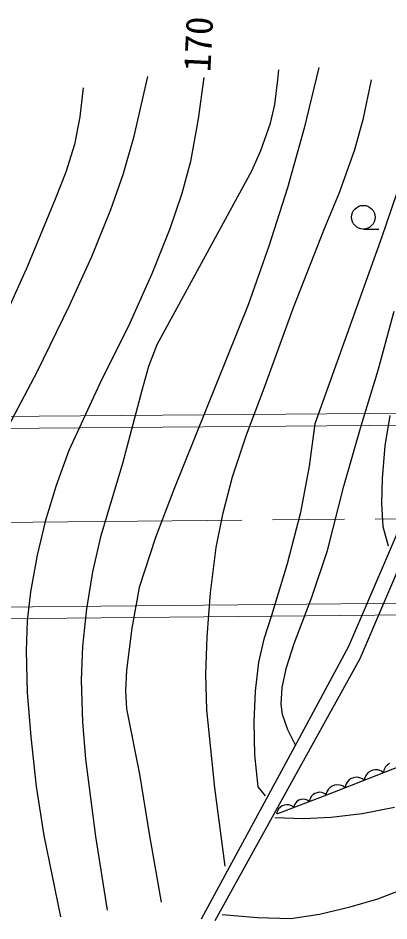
# Model space of a CAD drawing. Units: millimetres, scale not verified. Extents: x 40000 to 680000, y 20000 to 380000.
# Drawn here: x 221902 to 239964, y 250592 to 294597 of the extents above; entities that cross this region are included whole.
import ezdxf
from ezdxf.enums import TextEntityAlignment as Align

# ---------------------------------------------------------------- set-up
doc = ezdxf.new("R2010")
doc.units = ezdxf.units.MM
doc.header["$LTSCALE"] = 1000
doc.linetypes.add('CHAIN', pattern=[18.5, 12, -1.5, 3.5, -1.5])
for name, color, linetype, lineweight in [('M-BGD', 7, 'Continuous', 25), ('M-BMK', 2, 'CHAIN', 13), ('M-STR-STR2', 1, 'Continuous', 13)]:
    doc.layers.add(name, color=color, linetype=linetype, lineweight=lineweight)
doc.styles.add('ＭＳ ゴシック', font='')
doc.styles.get('ＭＳ ゴシック').set_extended_font_data('MS Gothic')

msp = doc.modelspace()

# ---------------------------------------------------------------- linework, layer by layer
at = {"layer": 'M-BGD'}
for p, q in [((234551, 291586), (234595, 292079)), ((236556, 292189), (235843, 289238)), ((227562, 288836), (228223, 291748)), ((230946, 291693), (230677, 289682)), ((234400, 290380), (234551, 291586)), ((238722, 289715), (239099, 291498)), ((239099, 291498), (239115, 291583)), ((225065, 291197), (224904, 289784)), ((234195, 289474), (234400, 290380)), ((224904, 289784), (224646, 288434)), ((230677, 289682), (230293, 287613)), ((238303, 288190), (238722, 289715)), ((233725, 288136), (234195, 289474)), ((235843, 289238), (235028, 286319)), ((227026, 286978), (227562, 288836)), ((224646, 288434), (224230, 287086)), ((233284, 287151), (233725, 288136)), ((237556, 286092), (238303, 288190)), ((230293, 287613), (229872, 286052)), ((224230, 287086), (223713, 285764)), ((226424, 285260), (227026, 286978)), ((228678, 278685), (233284, 287151)), ((229872, 286052), (229286, 284325)), ((235028, 286319), (234122, 283482)), ((236830, 284340), (237556, 286092)), ((240337, 286034), (239610, 283927)), ((223713, 285764), (222361, 282506)), ((225499, 282977), (226424, 285260)), ((229286, 284325), (228419, 282133)), ((235316, 280482), (236830, 284340)), ((238718, 284312), (239468, 284312)), ((239610, 283927), (236348, 274816)), ((234122, 283482), (233102, 280624)), ((224414, 280584), (225499, 282977)), ((222361, 282506), (220899, 279290)), ((228419, 282133), (227347, 279734)), ((222830, 277349), (224414, 280584)), ((233102, 280624), (229496, 271614)), ((233885, 276558), (235316, 280482)), ((239447, 277429), (240223, 280314)), ((227347, 279734), (225880, 276791)), ((228265, 277630), (228678, 278685)), ((221150, 274150), (222830, 277349)), ((227944, 276461), (228265, 277630)), ((238615, 274722), (239447, 277429)), ((225880, 276791), (224374, 273525)), ((226997, 272895), (227944, 276461)), ((233023, 274289), (233885, 276558)), ((240002, 275222), (239772, 273754)), ((236348, 274816), (236072, 272761)), ((237760, 271784), (238615, 274722)), ((232347, 272241), (233023, 274289)), ((239772, 273754), (239634, 272158)), ((224374, 273525), (223753, 271814)), ((225943, 269384), (226997, 272895)), ((236072, 272761), (235652, 270500)), ((231884, 270478), (232347, 272241)), ((239634, 272158), (239599, 270943)), ((223753, 271814), (223228, 270066)), ((229496, 271614), (228595, 269281)), ((236964, 268646), (237760, 271784)), ((238016, 263976), (241404, 271905)), ((239599, 270943), (239673, 269822)), ((231551, 268800), (231884, 270478)), ((235652, 270500), (235003, 267993)), ((223228, 270066), (222825, 268424)), ((239673, 269822), (239932, 268868)), ((225545, 267600), (225943, 269384)), ((228595, 269281), (227800, 266849)), ((240907, 268872), (238544, 263366)), ((231277, 266590), (231551, 268800)), ((236211, 266372), (236964, 268646)), ((222825, 268424), (222500, 266629)), ((235003, 267993), (234238, 265480)), ((225247, 265796), (225545, 267600)), ((227800, 266849), (227439, 264856)), ((222500, 266629), (222345, 265220)), ((231118, 264443), (231277, 266590)), ((235346, 264115), (236211, 266372)), ((225061, 263981), (225247, 265796)), ((234238, 265480), (233865, 264325)), ((222345, 265220), (222292, 263759)), ((227439, 264856), (227178, 262822)), ((231051, 262621), (231118, 264443)), ((233865, 264325), (233606, 263203)), ((234974, 262948), (235346, 264115)), ((222292, 263759), (222352, 261732)), ((224999, 262323), (225061, 263981)), ((235374, 259100), (238016, 263976)), ((233606, 263203), (233445, 261794)), ((238544, 263366), (234691, 256412)), ((227178, 262822), (227129, 261813)), ((234762, 261971), (234974, 262948)), ((225056, 260298), (224999, 262323)), ((231093, 260884), (231051, 262621)), ((234714, 261160), (234762, 261971)), ((222352, 261732), (222524, 259569)), ((227129, 261813), (227181, 260934)), ((233445, 261794), (233385, 260299)), ((234780, 260658), (234714, 261160)), ((227181, 260934), (227814, 257751)), ((231484, 257081), (231093, 260884)), ((235042, 259901), (234780, 260658)), ((247154, 260754), (236928, 256727)), ((225205, 258479), (225056, 260298)), ((233385, 260299), (233423, 258690)), ((235412, 259165), (235042, 259901)), ((222524, 259569), (222788, 257152)), ((230837, 250699), (235374, 259100)), ((225694, 254714), (225205, 258479)), ((233423, 258690), (233573, 257133)), ((239064, 257894), (238960, 257831)), ((239176, 257938), (239064, 257894)), ((239295, 257964), (239176, 257938)), ((239429, 257951), (239295, 257964)), ((239525, 257924), (239429, 257951)), ((239603, 257889), (239525, 257924)), ((239695, 257817), (239603, 257889)), ((239715, 257933), (239695, 257817)), ((239749, 258012), (239715, 257933)), ((239802, 258098), (239749, 258012)), ((239892, 258199), (239802, 258098)), ((239996, 258261), (239892, 258199)), ((227814, 257751), (228298, 254743)), ((238027, 257464), (237937, 257363)), ((238132, 257527), (238027, 257464)), ((238244, 257571), (238132, 257527)), ((238363, 257596), (238244, 257571)), ((238497, 257584), (238363, 257596)), ((238593, 257557), (238497, 257584)), ((238671, 257522), (238593, 257557)), ((238763, 257450), (238671, 257522)), ((238782, 257566), (238763, 257450)), ((238817, 257645), (238782, 257566)), ((238869, 257731), (238817, 257645)), ((238960, 257831), (238869, 257731)), ((222788, 257152), (223153, 254763)), ((231981, 253266), (231484, 257081)), ((233573, 257133), (233942, 256684)), ((237005, 256996), (236952, 256910)), ((237095, 257097), (237005, 256996)), ((237200, 257160), (237095, 257097)), ((237311, 257204), (237200, 257160)), ((237431, 257229), (237311, 257204)), ((237564, 257217), (237431, 257229)), ((237661, 257189), (237564, 257217)), ((237738, 257155), (237661, 257189)), ((237830, 257082), (237738, 257155)), ((237850, 257199), (237830, 257082)), ((237884, 257277), (237850, 257199)), ((237937, 257363), (237884, 257277)), ((236928, 256727), (234535, 255815)), ((236136, 256581), (236105, 256510)), ((236184, 256658), (236136, 256581)), ((236267, 256747), (236184, 256658)), ((236361, 256803), (236267, 256747)), ((236462, 256842), (236361, 256803)), ((236570, 256863), (236462, 256842)), ((236690, 256850), (236570, 256863)), ((236776, 256825), (236690, 256850)), ((236846, 256793), (236776, 256825)), ((236928, 256727), (236846, 256793)), ((236918, 256832), (236898, 256715)), ((236952, 256910), (236918, 256832)), ((234691, 256412), (231489, 250592)), ((234675, 256141), (234593, 256051)), ((234770, 256196), (234675, 256141)), ((234871, 256235), (234770, 256196)), ((234978, 256256), (234871, 256235)), ((235098, 256244), (234978, 256256)), ((235185, 256218), (235098, 256244)), ((235254, 256186), (235185, 256218)), ((235337, 256120), (235254, 256186)), ((235354, 256213), (235337, 256120)), ((235382, 256276), (235354, 256213)), ((235425, 256344), (235382, 256276)), ((235497, 256424), (235425, 256344)), ((235582, 256473), (235497, 256424)), ((235672, 256508), (235582, 256473)), ((235767, 256527), (235672, 256508)), ((235874, 256515), (235767, 256527)), ((235951, 256493), (235874, 256515)), ((236013, 256464), (235951, 256493)), ((236086, 256406), (236013, 256464)), ((236105, 256510), (236086, 256406)), ((238664, 255833), (240236, 256137)), ((234513, 255904), (234494, 255799)), ((234545, 255974), (234513, 255904)), ((234593, 256051), (234545, 255974)), ((237152, 255647), (238664, 255833)), ((234400, 255635), (235800, 255586)), ((235800, 255586), (237152, 255647)), ((223153, 254763), (223975, 250785)), ((226263, 251116), (225694, 254714)), ((228298, 254743), (228877, 251502)), ((239422, 251672), (240682, 252153)), ((236576, 250927), (238077, 251279)), ((238077, 251279), (239422, 251672)), ((231848, 250906), (233569, 250754)), ((235191, 250711), (236576, 250927)), ((233569, 250754), (235191, 250711))]:
    msp.add_line(p, q, dxfattribs=at)
msp.add_ellipse((238718, 284889), major_axis=(0, 577), ratio=0.987815, dxfattribs=at)
at = {"layer": 'M-BMK'}
msp.add_line((165295, 269522), (263855, 270398), dxfattribs=at)
at = {"layer": 'M-STR-STR2'}
for p, q in [((367025, 276338), (64977, 273951)), ((64982, 273377), (367032, 275731)), ((366781, 267270), (65020, 264397)), ((65021, 263837), (366764, 266700))]:
    msp.add_line(p, q, dxfattribs=at)

# ---------------------------------------------------------------- texts
at = {"layer": 'M-BGD', "style": 'ＭＳ ゴシック'}
msp.add_text('170', height=1320, rotation=87.1, dxfattribs=at).set_placement((231662, 291926), align=Align.BOTTOM_LEFT)

doc.saveas('drawing.dxf')
